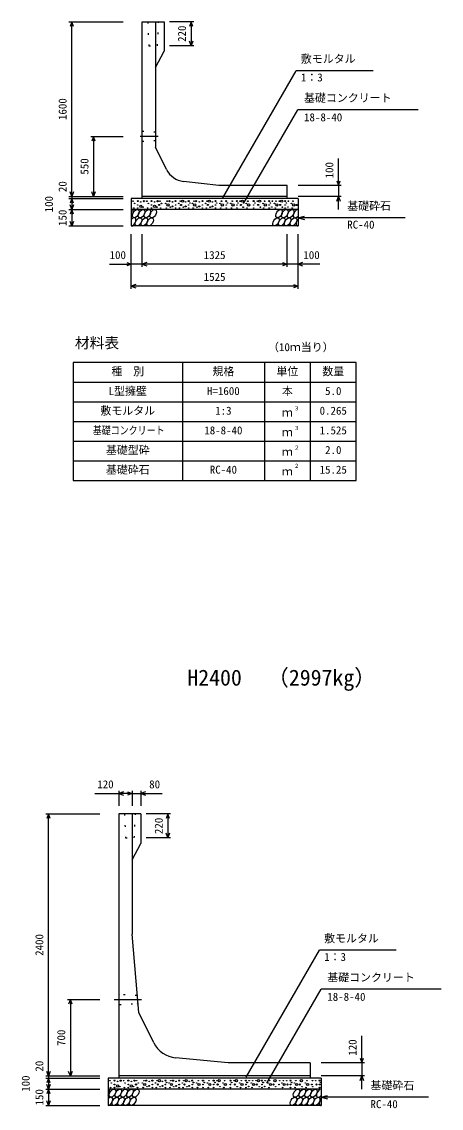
# Model space of a CAD drawing. Units: millimetres, scale not verified. Extents: x -50400 to 50400, y -17820 to 17820.
# Drawn here: x 5910 to 9747, y -9030 to 919 of the extents above; entities that cross this region are included whole.
import ezdxf
from ezdxf.enums import TextEntityAlignment as Align

# ---------------------------------------------------------------- set-up
doc = ezdxf.new("R2010")
doc.units = ezdxf.units.MM
doc.header["$LTSCALE"] = 60
doc.linetypes.add('CHAIN1', pattern=[8, 5, -1, 1, -1])
doc.linetypes.add('DOTTED', pattern=[1.75, 0.25, -1.5])
for name, color, linetype, lineweight in [('0-0_CENTER', 7, 'CHAIN1', 25), ('0-1_DIM', 7, 'Continuous', 25), ('0-3_HATCH', 6, 'Continuous', 25), ('0-4_HYO', 3, 'Continuous', 25), ('0-5_HYO2', 4, 'Continuous', 25), ('0-6_OUTLINE', 1, 'Continuous', 25), ('0-7_OUTLINE2', 4, 'DOTTED', 25), ('0-8_TXT', 7, 'Continuous', 25)]:
    doc.layers.add(name, color=color, linetype=linetype, lineweight=lineweight)
doc.styles.add('ＭＳ ゴシック', font='')
doc.styles.get('ＭＳ ゴシック').set_extended_font_data('MS Gothic')

msp = doc.modelspace()

# ---------------------------------------------------------------- linework, layer by layer
at = {"layer": '0-0_CENTER'}
for p, q in [((7159.28, -130.94), (6993.25, -130.94)), ((6756.18, -8033.94), (7006.04, -8033.94))]:
    msp.add_line(p, q, dxfattribs=at)
at = {"layer": '0-1_DIM'}
for p, q in [((6342, 919.06), (6837, 919.06)), ((6367, -680.94), (6367, 919.06)), ((7483.91, 919.06), (7262, 919.06)), ((7458.91, 919.06), (7458.91, 699.06)), ((7483.91, 699.06), (7262, 699.06)), ((7749.15, -692.26), (8420.42, 470.41)), ((9122.83, 470.41), (8420.42, 470.41)), ((7938.63, -746.66), (8434.9, 112.91)), ((9534.44, 112.91), (8434.9, 112.91)), ((6542, -130.94), (6837, -130.94)), ((6567, -130.94), (6567, -680.94)), ((8807, -580.94), (8807, -333.25)), ((8832, -580.94), (8437, -580.94)), ((8807, -580.94), (8807, -680.94)), ((6342, -680.94), (6837, -680.94)), ((6342, -680.94), (6837, -680.94)), ((6367, -680.94), (6367, -700.94)), ((6567, -680.94), (6837, -680.94)), ((8832, -680.94), (8437, -680.94)), ((8807, -800.94), (8807, -680.94)), ((6342, -700.94), (6837, -700.94)), ((6367, -700.94), (6367, -800.94)), ((6342, -800.94), (6837, -800.94)), ((6367, -800.94), (6367, -950.94)), ((8437, -875.94), (8494.96, -860.41)), ((9417.32, -875.94), (8437, -875.94)), ((8437, -875.94), (8494.96, -891.47)), ((6342, -950.94), (6837, -950.94)), ((6912, -1525.94), (6912, -1025.94)), ((7012, -1325.94), (7012, -1025.94)), ((8337, -1325.94), (8337, -1025.94)), ((8337, -1325.94), (8337, -1025.94)), ((8437, -1525.94), (8437, -1025.94)), ((6712.46, -1300.94), (6912, -1300.94)), ((7012, -1300.94), (6912, -1300.94)), ((8337, -1300.94), (7012, -1300.94)), ((8437, -1300.94), (8337, -1300.94)), ((8636.54, -1300.94), (8437, -1300.94)), ((8437, -1500.94), (6912, -1500.94)), ((6579.64, -6147.05), (6799.5, -6147.05)), ((6799.5, -6122.05), (6799.5, -6258.94)), ((6919.5, -6147.05), (6799.5, -6147.05)), ((6919.5, -6122.05), (6919.5, -6258.94)), ((6919.5, -6147.05), (6999.5, -6147.05)), ((6999.5, -6122.05), (6999.5, -6258.94)), ((6999.5, -6147.05), (7195.46, -6147.05)), ((6129.5, -6333.94), (6624.5, -6333.94)), ((6154.5, -8733.94), (6154.5, -6333.94)), ((7271.41, -6333.94), (7049.5, -6333.94)), ((7246.41, -6333.94), (7246.41, -6553.94)), ((7271.41, -6553.94), (7049.5, -6553.94)), ((7961.65, -8745.27), (8632.92, -7582.59)), ((9335.33, -7582.59), (8632.92, -7582.59)), ((8151.13, -8799.66), (8647.4, -7940.1)), ((9746.94, -7940.1), (8647.4, -7940.1)), ((6329.5, -8033.94), (6624.5, -8033.94)), ((6354.5, -8033.94), (6354.5, -8733.94)), ((9019.5, -8613.94), (9019.5, -8366.25)), ((9044.5, -8613.94), (8649.5, -8613.94)), ((9019.5, -8613.94), (9019.5, -8733.94)), ((6129.5, -8733.94), (6624.5, -8733.94)), ((6129.5, -8733.94), (6624.5, -8733.94)), ((6129.5, -8753.94), (6624.5, -8753.94)), ((6154.5, -8733.94), (6154.5, -8753.94)), ((6154.5, -8753.94), (6154.5, -8853.94)), ((6354.5, -8733.94), (6624.5, -8733.94)), ((9044.5, -8733.94), (8649.5, -8733.94)), ((9019.5, -8853.94), (9019.5, -8733.94)), ((6129.5, -8853.94), (6624.5, -8853.94)), ((6154.5, -8853.94), (6154.5, -9003.94)), ((8649.5, -8928.94), (8707.46, -8913.41)), ((9629.82, -8928.94), (8649.5, -8928.94)), ((8649.5, -8928.94), (8707.46, -8944.47)), ((6129.5, -9003.94), (6624.5, -9003.94))]:
    msp.add_line(p, q, dxfattribs=at)
for points in [[(6382.39, 876.78), (6367, 919.06), (6351.61, 876.78)], [(7474.3, 876.78), (7458.91, 919.06), (7443.52, 876.78)], [(7474.3, 741.35), (7458.91, 699.06), (7443.52, 741.35)], [(6582.39, -173.22), (6567, -130.94), (6551.61, -173.22)], [(8791.61, -538.65), (8807, -580.94), (8822.39, -538.65)], [(6382.39, -638.65), (6367, -680.94), (6351.61, -638.65)], [(6582.39, -638.65), (6567, -680.94), (6551.61, -638.65)], [(8791.61, -723.22), (8807, -680.94), (8822.39, -723.22)], [(6382.39, -743.22), (6367, -700.94), (6351.61, -743.22)], [(6382.39, -758.65), (6367, -800.94), (6351.61, -758.65)], [(6382.39, -843.22), (6367, -800.94), (6351.61, -843.22)], [(6382.39, -908.65), (6367, -950.94), (6351.61, -908.65)], [(6869.71, -1285.55), (6912, -1300.94), (6869.71, -1316.33)], [(7054.29, -1285.55), (7012, -1300.94), (7054.29, -1316.33)], [(8294.71, -1285.55), (8337, -1300.94), (8294.71, -1316.33)], [(8479.29, -1285.55), (8437, -1300.94), (8479.29, -1316.33)], [(6954.29, -1485.55), (6912, -1500.94), (6954.29, -1516.33)], [(8394.71, -1485.55), (8437, -1500.94), (8394.71, -1516.33)], [(6841.79, -6131.66), (6799.5, -6147.05), (6841.79, -6162.44)], [(6877.21, -6131.66), (6919.5, -6147.05), (6877.21, -6162.44)], [(7041.79, -6131.66), (6999.5, -6147.05), (7041.79, -6162.44)], [(6169.89, -6376.23), (6154.5, -6333.94), (6139.11, -6376.23)], [(7261.8, -6376.23), (7246.41, -6333.94), (7231.02, -6376.23)], [(7261.8, -6511.66), (7246.41, -6553.94), (7231.02, -6511.66)], [(6369.89, -8076.23), (6354.5, -8033.94), (6339.11, -8076.23)], [(9004.11, -8571.66), (9019.5, -8613.94), (9034.89, -8571.66)], [(6169.89, -8691.66), (6154.5, -8733.94), (6139.11, -8691.66)], [(6169.89, -8796.23), (6154.5, -8753.94), (6139.11, -8796.23)], [(6369.89, -8691.66), (6354.5, -8733.94), (6339.11, -8691.66)], [(9004.11, -8776.23), (9019.5, -8733.94), (9034.89, -8776.23)], [(6169.89, -8811.66), (6154.5, -8853.94), (6139.11, -8811.66)], [(6169.89, -8896.23), (6154.5, -8853.94), (6139.11, -8896.23)], [(6169.89, -8961.66), (6154.5, -9003.94), (6139.11, -8961.66)]]:
    msp.add_lwpolyline(points, dxfattribs=at)
at = {"layer": '0-3_HATCH'}
for centre, radius in [((6927.97, -723.76), 2.5), ((6934.98, -786.79), 2.5), ((6941.99, -744.77), 2.5), ((6970.86, -722.89), 5), ((6970.86, -758.78), 2.5), ((6970.86, -786.79), 2.5), ((6998.9, -771.91), 10), ((6998.9, -730.76), 2.5), ((7019.93, -778.91), 2.5), ((7026.94, -723.76), 5), ((7054.07, -723.76), 2.5), ((7061.08, -786.79), 2.5), ((7068.09, -744.77), 2.5), ((7096.97, -722.89), 5), ((7096.97, -758.78), 2.5), ((7096.97, -786.79), 2.5), ((7125.01, -771.91), 10), ((7125.01, -730.76), 2.5), ((7146.03, -778.91), 2.5), ((7153.04, -723.76), 5), ((7167.06, -758.78), 5), ((7174.07, -723.76), 2.5), ((7181.08, -786.79), 2.5), ((7188.09, -744.77), 2.5), ((7225.91, -744.77), 2.5), ((7232.92, -786.79), 2.5), ((7246.94, -758.78), 10), ((7239.93, -723.76), 2.5), ((7260.96, -723.76), 5), ((7267.97, -778.91), 2.5), ((7288.99, -771.91), 5), ((7288.99, -730.76), 2.5), ((7317.03, -722.89), 5), ((7317.03, -758.78), 2.5), ((7317.03, -786.79), 2.5), ((7345.91, -744.77), 2.5), ((7352.92, -786.79), 2.5), ((7359.93, -723.76), 2.5), ((7366.94, -758.78), 5), ((7380.96, -723.76), 10), ((7387.97, -778.91), 2.5), ((7408.99, -771.91), 5), ((7408.99, -730.76), 2.5), ((7437.03, -722.89), 5), ((7437.03, -758.78), 2.5), ((7437.03, -786.79), 2.5), ((7448.37, -740.45), 2.5), ((7471.13, -744.77), 2.5), ((7478.14, -786.79), 2.5), ((7492.16, -758.78), 10), ((7485.15, -723.76), 2.5), ((7506.18, -723.76), 5), ((7513.19, -778.91), 2.5), ((7534.22, -771.91), 5), ((7534.22, -730.76), 2.5), ((7562.26, -722.89), 5), ((7562.26, -758.78), 2.5), ((7562.26, -786.79), 2.5), ((7591.13, -744.77), 2.5), ((7598.14, -786.79), 2.5), ((7605.15, -723.76), 2.5), ((7612.16, -758.78), 5), ((7626.18, -723.76), 10), ((7633.19, -778.91), 2.5), ((7654.22, -771.91), 5), ((7654.22, -730.76), 2.5), ((7682.26, -722.89), 5), ((7682.26, -758.78), 2.5), ((7682.26, -786.79), 2.5), ((7693.6, -740.45), 2.5), ((7723.06, -744.77), 2.5), ((7730.07, -786.79), 2.5), ((7744.09, -758.78), 10), ((7737.08, -723.76), 2.5), ((7780.7, -722.89), 5), ((7780.7, -758.78), 2.5), ((7780.7, -786.79), 2.5), ((7792.04, -740.45), 2.5), ((7821.5, -744.77), 2.5), ((7828.51, -786.79), 2.5), ((7842.53, -758.78), 10), ((7835.51, -723.76), 2.5), ((7877.69, -722.89), 5), ((7877.69, -758.78), 2.5), ((7877.69, -786.79), 2.5), ((7889.03, -740.45), 2.5), ((7907.39, -723.76), 2.5), ((7914.4, -758.78), 5), ((7928.42, -723.76), 10), ((7935.43, -778.91), 2.5), ((7963.77, -744.77), 2.5), ((7970.78, -786.79), 2.5), ((7984.8, -758.78), 10), ((7977.79, -723.76), 2.5), ((8031.08, -722.89), 5), ((8031.08, -758.78), 2.5), ((8031.08, -786.79), 2.5), ((8042.42, -740.45), 2.5), ((8065.05, -723.76), 2.5), ((8072.06, -758.78), 5), ((8086.08, -723.76), 10), ((8093.09, -778.91), 2.5), ((8116.74, -744.77), 2.5), ((8123.75, -786.79), 2.5), ((8137.77, -758.78), 10), ((8130.76, -723.76), 2.5), ((8172.94, -722.89), 5), ((8172.94, -758.78), 2.5), ((8172.94, -786.79), 2.5), ((8184.28, -740.45), 2.5), ((8197.59, -777.13), 2.5), ((8202.63, -723.76), 2.5), ((8221.87, -744.77), 2.5), ((8228.88, -786.79), 2.5), ((8242.9, -758.78), 10), ((8235.89, -723.76), 2.5), ((8266.67, -723.76), 2.5), ((8273.69, -758.78), 5), ((8287.71, -723.76), 10), ((8294.71, -778.91), 2.5), ((8319.47, -722.89), 5), ((8319.47, -758.78), 2.5), ((8319.47, -786.79), 2.5), ((8330.81, -740.45), 2.5), ((8344.13, -777.13), 2.5), ((8349.17, -723.76), 2.5), ((8376.16, -744.77), 2.5), ((8383.17, -786.79), 2.5), ((8397.19, -758.78), 10), ((8390.18, -723.76), 2.5), ((8424.32, -758.78), 5), ((6715.47, -8776.76), 2.5), ((6722.48, -8839.8), 2.5), ((6729.49, -8797.78), 2.5), ((6758.36, -8775.89), 5), ((6758.36, -8811.78), 2.5), ((6758.36, -8839.8), 2.5), ((6786.4, -8824.91), 10), ((6786.4, -8783.77), 2.5), ((6807.43, -8831.92), 2.5), ((6814.44, -8776.76), 5), ((6841.57, -8776.76), 2.5), ((6848.58, -8839.8), 2.5), ((6855.59, -8797.78), 2.5), ((6884.47, -8775.89), 5), ((6884.47, -8811.78), 2.5), ((6884.47, -8839.8), 2.5), ((6912.51, -8824.91), 10), ((6912.51, -8783.77), 2.5), ((6933.53, -8831.92), 2.5), ((6940.54, -8776.76), 5), ((6954.56, -8811.78), 5), ((6961.57, -8776.76), 2.5), ((6968.58, -8839.8), 2.5), ((6975.59, -8797.78), 2.5), ((7013.41, -8797.78), 2.5), ((7020.42, -8839.8), 2.5), ((7034.44, -8811.78), 10), ((7027.43, -8776.76), 2.5), ((7048.46, -8776.76), 5), ((7055.47, -8831.92), 2.5), ((7076.49, -8824.91), 5), ((7076.49, -8783.77), 2.5), ((7104.53, -8775.89), 5), ((7104.53, -8811.78), 2.5), ((7104.53, -8839.8), 2.5), ((7133.41, -8797.78), 2.5), ((7140.42, -8839.8), 2.5), ((7147.43, -8776.76), 2.5), ((7154.44, -8811.78), 5), ((7168.46, -8776.76), 10), ((7175.47, -8831.92), 2.5), ((7196.49, -8824.91), 5), ((7196.49, -8783.77), 2.5), ((7224.53, -8775.89), 5), ((7224.53, -8811.78), 2.5), ((7224.53, -8839.8), 2.5), ((7235.87, -8793.46), 2.5), ((7258.63, -8797.78), 2.5), ((7265.64, -8839.8), 2.5), ((7279.66, -8811.78), 10), ((7272.65, -8776.76), 2.5), ((7293.68, -8776.76), 5), ((7300.69, -8831.92), 2.5), ((7321.72, -8824.91), 5), ((7321.72, -8783.77), 2.5), ((7349.76, -8775.89), 5), ((7349.76, -8811.78), 2.5), ((7349.76, -8839.8), 2.5), ((7378.63, -8797.78), 2.5), ((7385.64, -8839.8), 2.5), ((7392.65, -8776.76), 2.5), ((7399.66, -8811.78), 5), ((7413.68, -8776.76), 10), ((7420.69, -8831.92), 2.5), ((7441.72, -8824.91), 5), ((7441.72, -8783.77), 2.5), ((7469.76, -8775.89), 5), ((7469.76, -8811.78), 2.5), ((7469.76, -8839.8), 2.5), ((7481.1, -8793.46), 2.5), ((7510.56, -8797.78), 2.5), ((7517.57, -8839.8), 2.5), ((7531.59, -8811.78), 10), ((7524.58, -8776.76), 2.5), ((7568.2, -8775.89), 5), ((7568.2, -8811.78), 2.5), ((7568.2, -8839.8), 2.5), ((7579.54, -8793.46), 2.5), ((7609, -8797.78), 2.5), ((7616.01, -8839.8), 2.5), ((7630.03, -8811.78), 10), ((7623.01, -8776.76), 2.5), ((7665.19, -8775.89), 5), ((7665.19, -8811.78), 2.5), ((7665.19, -8839.8), 2.5), ((7676.53, -8793.46), 2.5), ((7694.89, -8776.76), 2.5), ((7701.9, -8811.78), 5), ((7715.92, -8776.76), 10), ((7722.93, -8831.92), 2.5), ((7751.27, -8797.78), 2.5), ((7758.28, -8839.8), 2.5), ((7772.3, -8811.78), 10), ((7765.29, -8776.76), 2.5), ((7818.58, -8775.89), 5), ((7818.58, -8811.78), 2.5), ((7818.58, -8839.8), 2.5), ((7829.92, -8793.46), 2.5), ((7852.55, -8776.76), 2.5), ((7859.56, -8811.78), 5), ((7873.58, -8776.76), 10), ((7880.59, -8831.92), 2.5), ((7904.24, -8797.78), 2.5), ((7911.25, -8839.8), 2.5), ((7925.27, -8811.78), 10), ((7918.26, -8776.76), 2.5), ((7960.44, -8775.89), 5), ((7960.44, -8811.78), 2.5), ((7960.44, -8839.8), 2.5), ((7971.78, -8793.46), 2.5), ((7985.09, -8830.13), 2.5), ((7990.13, -8776.76), 2.5), ((8009.37, -8797.78), 2.5), ((8016.38, -8839.8), 2.5), ((8030.4, -8811.78), 10), ((8023.39, -8776.76), 2.5), ((8054.17, -8776.76), 2.5), ((8061.19, -8811.78), 5), ((8075.21, -8776.76), 10), ((8082.21, -8831.92), 2.5), ((8106.97, -8775.89), 5), ((8106.97, -8811.78), 2.5), ((8106.97, -8839.8), 2.5), ((8118.31, -8793.46), 2.5), ((8131.63, -8830.13), 2.5), ((8136.67, -8776.76), 2.5), ((8163.66, -8797.78), 2.5), ((8170.67, -8839.8), 2.5), ((8184.69, -8811.78), 10), ((8177.68, -8776.76), 2.5), ((8211.82, -8811.78), 5), ((8225.84, -8776.76), 10), ((8232.85, -8831.92), 2.5), ((8263.49, -8811.78), 2.5), ((8269.93, -8776.76), 2.5), ((8289.16, -8797.78), 2.5), ((8296.17, -8839.8), 2.5), ((8310.19, -8811.78), 10), ((8303.18, -8776.76), 2.5), ((8333.97, -8776.76), 2.5), ((8340.98, -8811.78), 5), ((8368.37, -8775.89), 5), ((8368.37, -8811.78), 2.5), ((8368.37, -8839.8), 2.5), ((8379.71, -8793.46), 2.5), ((8402.83, -8797.78), 2.5), ((8409.84, -8839.8), 2.5), ((8423.86, -8811.78), 10), ((8416.85, -8776.76), 2.5), ((8453.47, -8811.78), 5), ((8467.49, -8776.76), 10), ((8474.49, -8831.92), 2.5), ((8504.11, -8797.78), 2.5), ((8511.12, -8839.8), 2.5), ((8525.14, -8811.78), 10), ((8518.12, -8776.76), 2.5), ((8563.16, -8811.78), 2.5), ((8569.59, -8776.76), 2.5), ((8571.5, -8831.92), 2.5), ((8598.96, -8776.76), 2.5), ((8605.98, -8811.78), 5), ((8633.37, -8775.89), 5), ((8633.37, -8811.78), 2.5), ((8633.37, -8839.8), 2.5), ((8644.71, -8793.46), 2.5)]:
    msp.add_circle(centre, radius, dxfattribs=at)
for centre, start_param, end_param in [((6899.64, -838.46), 4.385593, 6.6745444), ((6924.96, -913.45), 3.5111464, 7.548991), ((8423.14, -838.46), 0.3357715, 4.4411806), ((8448.46, -913.45), 1.2110787, 3.5658734), ((6687.14, -8891.47), 4.385593, 6.6745444), ((8635.64, -8891.47), 0.3357715, 4.4411806), ((6712.46, -8966.46), 3.5111464, 7.548991), ((8660.96, -8966.46), 1.2110787, 3.5658734)]:
    msp.add_ellipse(centre, major_axis=(21.81, 35.31), ratio=0.5792, start_param=start_param, end_param=end_param, dxfattribs=at)
for centre in [(6952.84, -838.46), (6978.16, -913.45), (7006.05, -838.46), (7031.37, -913.45), (7059.26, -838.46), (7084.58, -913.45), (7112.47, -838.46), (8235.63, -913.45), (8263.51, -838.46), (8288.84, -913.45), (8316.72, -838.46), (8342.04, -913.45), (8369.93, -838.46), (8395.25, -913.45), (6740.34, -8891.47), (6793.55, -8891.47), (6846.76, -8891.47), (6899.97, -8891.47), (6953.18, -8891.47), (8422.81, -8891.47), (8476.01, -8891.47), (8529.22, -8891.47), (8582.43, -8891.47), (6765.66, -8966.46), (6818.87, -8966.46), (6872.08, -8966.46), (6925.29, -8966.46), (8394.92, -8966.46), (8448.13, -8966.46), (8501.34, -8966.46), (8554.54, -8966.46), (8607.75, -8966.46)]:
    msp.add_ellipse(centre, major_axis=(21.81, 35.31), ratio=0.5792, dxfattribs=at)
at = {"layer": '0-4_HYO'}
for p, q in [((7379.5, -2200.94), (7379.5, -3280.94)), ((8129.5, -2200.94), (8129.5, -3280.94)), ((8549.5, -2200.94), (8549.5, -3280.94)), ((6379.5, -2380.94), (8969.5, -2380.94))]:
    msp.add_line(p, q, dxfattribs=at)
msp.add_lwpolyline([(6379.5, -3280.94), (8969.5, -3280.94), (8969.5, -2200.94), (6379.5, -2200.94)], close=True, dxfattribs=at)
at = {"layer": '0-5_HYO2'}
for p, q in [((6379.5, -2560.94), (8969.5, -2560.94)), ((6379.5, -2740.94), (8969.5, -2740.94)), ((6379.5, -2920.94), (8969.5, -2920.94)), ((6379.5, -3100.94), (8969.5, -3100.94))]:
    msp.add_line(p, q, dxfattribs=at)
at = {"layer": '0-6_OUTLINE'}
for p, q in [((7012, 919.06), (7212, 919.06)), ((7012, -700.94), (7012, 919.06)), ((7132, 919.06), (7132, -230.94)), ((7212, 919.06), (7212, 649.06)), ((7132, 499.06), (7212, 649.06)), ((7233.64, -434.21), (7132, -230.94)), ((7712, -580.94), (7389.42, -543.43)), ((8337, -680.94), (7012, -680.94)), ((8437, -700.94), (8437, -950.94)), ((8437, -800.94), (6912, -800.94)), ((8437, -950.94), (6912, -950.94)), ((6999.5, -6333.94), (6799.5, -6333.94)), ((6799.5, -6333.94), (6799.5, -8753.94)), ((6919.5, -6333.94), (6919.5, -7433.94)), ((6999.5, -6333.94), (6999.5, -6603.94)), ((6919.5, -6753.94), (6999.5, -6603.94)), ((6979.5, -8153.94), (6919.5, -7433.94)), ((7117.64, -8430.23), (6979.5, -8153.94)), ((7799.5, -8613.94), (7317.17, -8567.27)), ((8549.5, -8613.94), (7799.5, -8613.94)), ((8549.5, -8613.94), (8549.5, -8753.94)), ((8549.5, -8733.94), (6799.5, -8733.94)), ((8649.5, -8753.94), (8649.5, -9003.94)), ((8649.5, -8853.94), (6699.5, -8853.94)), ((8649.5, -9003.94), (6699.5, -9003.94))]:
    msp.add_line(p, q, dxfattribs=at)
for points in [[(8337, -700.94), (8337, -580.94), (7712, -580.94)], [(8437, -700.94), (6912, -700.94), (6912, -950.94)], [(8649.5, -8753.94), (6699.5, -8753.94), (6699.5, -9003.94)]]:
    msp.add_lwpolyline(points, dxfattribs=at)
for centre, radius, end in [((7412.52, -344.77), 200, 263.36749), ((7341.25, -8318.43), 250, 264.47246)]:
    msp.add_arc(centre, radius, 206.56505, end, dxfattribs=at)
at = {"layer": '0-7_OUTLINE2'}
for p, q in [((7152, 699.06), (7162, 919.06)), ((7132, -93.44), (7012, -85.94)), ((7012, -175.94), (7132, -168.44)), ((6939.5, -6553.94), (6949.5, -6333.94)), ((6804.5, -7989.17), (6799.72, -7983.95)), ((6961.34, -7996.22), (6804.5, -7989.17)), ((6965.96, -7991.42), (6961.34, -7996.22)), ((6799.72, -8083.94), (6804.5, -8078.73)), ((6804.5, -8078.73), (6967.63, -8071.66)), ((6972.84, -8076.44), (6967.63, -8071.66))]:
    msp.add_line(p, q, dxfattribs=at)
for points in [[(7062, 919.06), (7072, 699.06), (7152, 699.06)], [(6849.5, -6333.94), (6859.5, -6553.94), (6939.5, -6553.94)]]:
    msp.add_lwpolyline(points, dxfattribs=at)

# ---------------------------------------------------------------- texts
at = {"layer": '0-1_DIM', "style": 'ＭＳ ゴシック'}
for s, p in [('220', (7433.91, 734.06)), ('1600', (6342, 19.06)), ('550', (6542, -480.94)), ('100', (8782, -515.3)), ('20', (6342, -640.87)), ('100', (6217, -825.94)), ('150', (6342, -950.94)), ('220', (7221.41, -6518.94)), ('2400', (6129.5, -7633.94)), ('700', (6329.5, -8458.94)), ('120', (8994.5, -8548.3)), ('20', (6129.5, -8693.88)), ('100', (6004.5, -8878.94)), ('150', (6129.5, -9003.94))]:
    msp.add_text(s, height=73.31, rotation=90, dxfattribs=at).set_placement(p, align=Align.BOTTOM_LEFT)
for s, p in [('敷モルタル', (8463.27, 520.41)), ('1：3', (8463.27, 350.3)), ('基礎コンクリート', (8492.15, 162.91)), ('18-8-40', (8492.15, -14.72)), ('基礎砕石', (8887.25, -825.94)), ('RC-40', (8887.25, -997.32)), ('100', (6713.36, -1275.94)), ('1325', (7574.5, -1275.94)), ('100', (8485.64, -1275.94)), ('1525', (7574.5, -1475.94)), ('120', (6600.86, -6122.05)), ('80', (7075.76, -6122.05)), ('敷モルタル', (8675.77, -7532.59)), ('1：3', (8675.77, -7702.71)), ('基礎コンクリート', (8704.65, -7890.1)), ('18-8-40', (8704.65, -8067.73)), ('基礎砕石', (9099.75, -8878.94)), ('RC-40', (9099.75, -9050.32))]:
    msp.add_text(s, height=73.31, dxfattribs=at).set_placement(p, align=Align.BOTTOM_LEFT)
at = {"layer": '0-8_TXT', "style": 'ＭＳ ゴシック'}
for s, height, p in [('材料表', 98.97, (6396.17, -2100.94)), ('（10ｍ当り）', 73.31, (8162.83, -2119.27)), ('種\u3000別', 73.31, (6729.5, -2340.94)), ('規格', 73.31, (7654.5, -2340.94)), ('単位', 73.31, (8239.5, -2340.94)), ('数量', 73.31, (8659.5, -2340.94)), ('L型擁壁', 73.31, (6704.5, -2520.94)), ('H=1600', 73.31, (7604.5, -2520.94)), ('本', 73.31, (8289.5, -2520.94)), ('5.0', 73.31, (8684.5, -2520.94)), ('敷モルタル', 73.31, (6629.5, -2700.94)), ('1:3', 73.31, (7679.5, -2700.94)), ('ｍ', 73.31, (8289.5, -2717.61)), ('３', 36.66, (8398.74, -2650.32)), ('0.265', 73.31, (8634.5, -2700.94)), ('３', 36.66, (8398.74, -2830.32)), ('18-8-40', 73.31, (7579.5, -2880.94)), ('ｍ', 73.31, (8289.5, -2897.61)), ('1.525', 73.31, (8634.5, -2880.94)), ('基礎型砕', 73.31, (6679.5, -3060.94)), ('２', 36.66, (8398.74, -3010.32)), ('2.0', 73.31, (8684.5, -3060.94)), ('ｍ', 73.31, (8289.5, -3077.61)), ('基礎砕石', 73.31, (6679.5, -3240.94)), ('RC-40', 73.31, (7629.5, -3240.94)), ('ｍ', 73.31, (8289.5, -3257.61)), ('２', 36.66, (8398.74, -3176.99)), ('15.25', 73.31, (8634.5, -3240.94)), ('H2400', 146.6, (7424.5, -5203.69)), ('（2997kg）', 146.6, (8153.12, -5203.69))]:
    msp.add_text(s, height=height, dxfattribs=at).set_placement(p, align=Align.BOTTOM_LEFT)
at = {"layer": '0-8_TXT', "style": 'ＭＳ ゴシック', "width": 0.8}
msp.add_text('基礎コンクリート', height=73.31, dxfattribs=at).set_placement((6559.5, -2880.94), align=Align.BOTTOM_LEFT)

doc.saveas('drawing.dxf')
